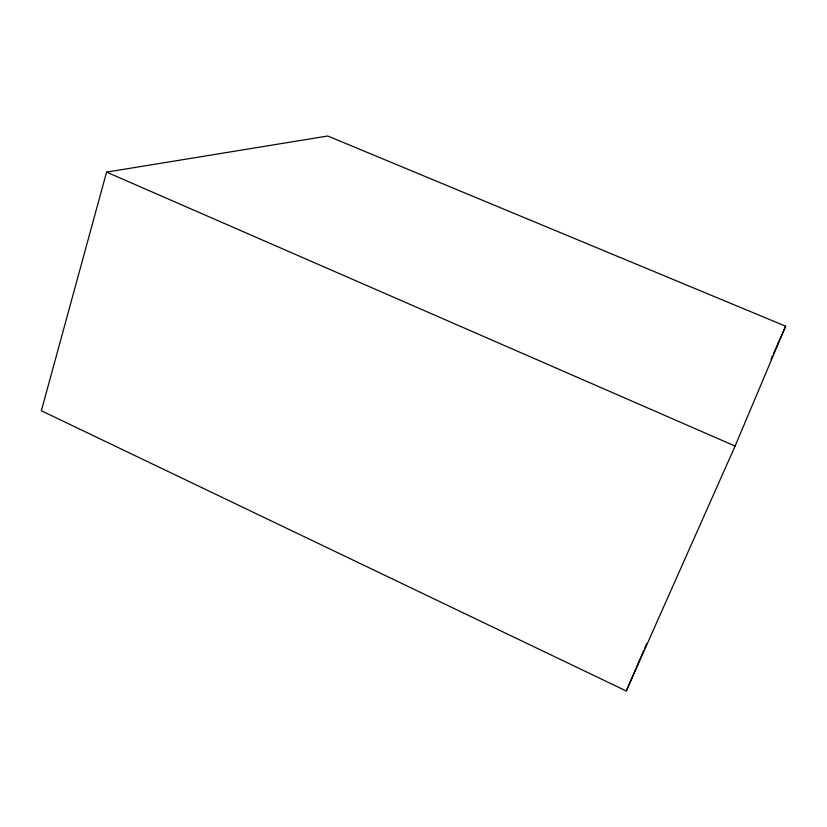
<?xml version="1.0" encoding="UTF-8"?>
<svg xmlns="http://www.w3.org/2000/svg" width="827" height="827" viewBox="0 0 827 827"><rect width="100%" height="100%" fill="white"/><g stroke="black" fill="none" stroke-linecap="round" stroke-linejoin="round"><path stroke-width="1.24" d="M106.58 172.119L41.35 410.75L626.277 690.99L735.1 446.063L785.65 326.189L327.75 136.01L106.58 172.119L735.1 446.063M626.277 690.99L643.561 650.828M644.574 648.471L646.611 643.747M770.991 359.228L772.563 355.693M773.607 353.325L785.65 326.189"/></g></svg>
